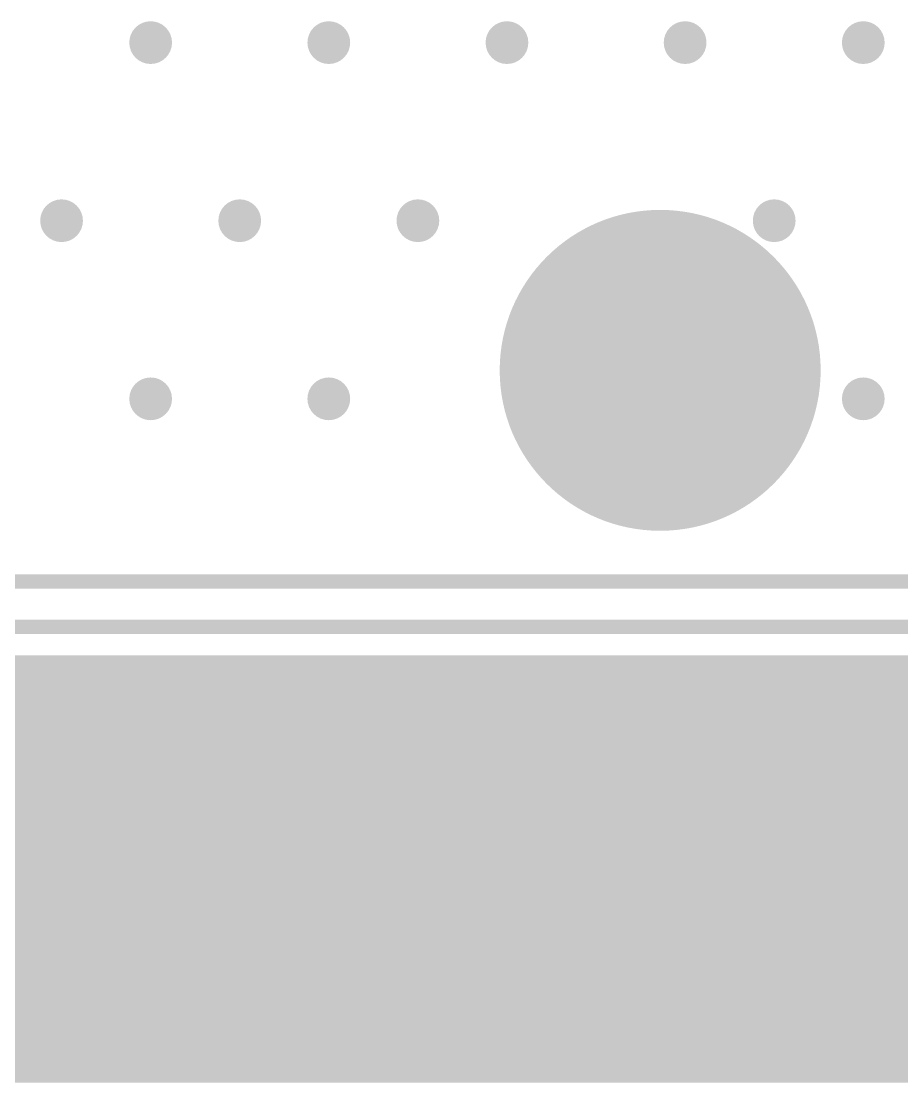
# Model space of a CAD drawing. Header units: inches. Extents: x -3 to 191, y -18 to 93.
# Drawn here: x 87.03 to 99.39, y -3 to 11.9 of the extents above; entities that cross this region are included whole.
import ezdxf

# ---------------------------------------------------------------- set-up
doc = ezdxf.new("R2010")
doc.units = ezdxf.units.IN
for name, color, linetype in [('Bottom Layer', 5, 'Continuous'), ('Bottom Solder', 6, 'Continuous'), ('GND 1', 90, 'Continuous'), ('GND 2', 156, 'Continuous'), ('Mechanical 1', 6, 'Continuous'), ('Multi-Layer', 9, 'Continuous'), ('Pad Holes', 156, 'Continuous'), ('PWR', 16, 'Continuous'), ('Signal L4', 76, 'Continuous'), ('Top Layer', 1, 'Continuous'), ('Top Solder', 216, 'Continuous'), ('Via Holes', 16, 'Continuous')]:
    doc.layers.add(name, color=color, linetype=linetype)

msp = doc.modelspace()

# ---------------------------------------------------------------- hatches: boundary and pattern name
at = {"layer": 'Bottom Layer'}
h = msp.add_hatch(color=5, dxfattribs=at)
edge = h.paths.add_edge_path()
edge.add_arc((88.85, 11.6), 0.3, 0, 360)
h = msp.add_hatch(color=5, dxfattribs=at)
edge = h.paths.add_edge_path()
edge.add_arc((91.35, 11.6), 0.3, 0, 360)
h = msp.add_hatch(color=5, dxfattribs=at)
edge = h.paths.add_edge_path()
edge.add_arc((93.85, 11.6), 0.3, 0, 360)
h = msp.add_hatch(color=5, dxfattribs=at)
edge = h.paths.add_edge_path()
edge.add_arc((96.35, 11.6), 0.3, 0, 360)
h = msp.add_hatch(color=5, dxfattribs=at)
edge = h.paths.add_edge_path()
edge.add_arc((98.85, 11.6), 0.3, 0, 360)
h = msp.add_hatch(color=5, dxfattribs=at)
edge = h.paths.add_edge_path()
edge.add_arc((87.6, 9.1), 0.3, 0, 360)
h = msp.add_hatch(color=5, dxfattribs=at)
edge = h.paths.add_edge_path()
edge.add_arc((90.1, 9.1), 0.3, 0, 360)
h = msp.add_hatch(color=5, dxfattribs=at)
edge = h.paths.add_edge_path()
edge.add_arc((92.6, 9.1), 0.3, 0, 360)
h = msp.add_hatch(color=5, dxfattribs=at)
edge = h.paths.add_edge_path()
edge.add_arc((97.6, 9.1), 0.3, 0, 360)
h = msp.add_hatch(color=5, dxfattribs=at)
edge = h.paths.add_edge_path()
edge.add_arc((96, 7), 2.15, 0, 360)
h = msp.add_hatch(color=5, dxfattribs=at)
edge = h.paths.add_edge_path()
edge.add_arc((96, 8.8), 0.3, 0, 360)
h = msp.add_hatch(color=5, dxfattribs=at)
edge = h.paths.add_edge_path()
edge.add_arc((95.1, 8.559), 0.3, 0, 360)
h = msp.add_hatch(color=5, dxfattribs=at)
edge = h.paths.add_edge_path()
edge.add_arc((96.9, 8.559), 0.3, 0, 360)
h = msp.add_hatch(color=5, dxfattribs=at)
edge = h.paths.add_edge_path()
edge.add_arc((94.441, 7.9), 0.3, 0, 360)
h = msp.add_hatch(color=5, dxfattribs=at)
edge = h.paths.add_edge_path()
edge.add_arc((97.559, 7.9), 0.3, 0, 360)
h = msp.add_hatch(color=5, dxfattribs=at)
edge = h.paths.add_edge_path()
edge.add_arc((94.2, 7), 0.3, 0, 360)
h = msp.add_hatch(color=5, dxfattribs=at)
edge = h.paths.add_edge_path()
edge.add_arc((97.8, 7), 0.3, 0, 360)
h = msp.add_hatch(color=5, dxfattribs=at)
edge = h.paths.add_edge_path()
edge.add_arc((88.85, 6.6), 0.3, 0, 360)
h = msp.add_hatch(color=5, dxfattribs=at)
edge = h.paths.add_edge_path()
edge.add_arc((91.35, 6.6), 0.3, 0, 360)
h = msp.add_hatch(color=5, dxfattribs=at)
edge = h.paths.add_edge_path()
edge.add_arc((98.85, 6.6), 0.3, 0, 360)
h = msp.add_hatch(color=5, dxfattribs=at)
edge = h.paths.add_edge_path()
edge.add_arc((94.441, 6.1), 0.3, 0, 360)
h = msp.add_hatch(color=5, dxfattribs=at)
edge = h.paths.add_edge_path()
edge.add_arc((97.559, 6.1), 0.3, 0, 360)
h = msp.add_hatch(color=5, dxfattribs=at)
edge = h.paths.add_edge_path()
edge.add_arc((95.1, 5.441), 0.3, 0, 360)
h = msp.add_hatch(color=5, dxfattribs=at)
edge = h.paths.add_edge_path()
edge.add_arc((96.9, 5.441), 0.3, 0, 360)
h = msp.add_hatch(color=5, dxfattribs=at)
edge = h.paths.add_edge_path()
edge.add_arc((96, 5.2), 0.3, 0, 360)
msp.add_hatch(color=5, dxfattribs=at).paths.add_polyline_path([(187.741, 2.5), (187.741, 2.279), (187.655, 1.846), (187.486, 1.438), (187.241, 1.071), (186.929, 0.759), (186.562, 0.514), (186.154, 0.345), (185.721, 0.259), (2.279, 0.259), (1.846, 0.345), (1.438, 0.514), (1.071, 0.759), (0.759, 1.071), (0.514, 1.438), (0.345, 1.846), (0.259, 2.279), (0.259, 2.5), (0.259, 3), (187.741, 3)])
h = msp.add_hatch(color=5, dxfattribs=at)
edge = h.paths.add_edge_path()
edge.add_arc((89.6, 2.1), 0.3, 0, 360)
h = msp.add_hatch(color=5, dxfattribs=at)
edge = h.paths.add_edge_path()
edge.add_arc((92.6, 2.1), 0.3, 0, 360)
h = msp.add_hatch(color=5, dxfattribs=at)
edge = h.paths.add_edge_path()
edge.add_arc((95.6, 2.1), 0.3, 0, 360)
h = msp.add_hatch(color=5, dxfattribs=at)
edge = h.paths.add_edge_path()
edge.add_arc((98.6, 2.1), 0.3, 0, 360)
h = msp.add_hatch(color=5, dxfattribs=at)
edge = h.paths.add_edge_path()
edge.add_arc((89.6, 0.9), 0.3, 0, 360)
h = msp.add_hatch(color=5, dxfattribs=at)
edge = h.paths.add_edge_path()
edge.add_arc((92.6, 0.9), 0.3, 0, 360)
h = msp.add_hatch(color=5, dxfattribs=at)
edge = h.paths.add_edge_path()
edge.add_arc((95.6, 0.9), 0.3, 0, 360)
h = msp.add_hatch(color=5, dxfattribs=at)
edge = h.paths.add_edge_path()
edge.add_arc((98.6, 0.9), 0.3, 0, 360)
at = {"layer": 'Bottom Solder'}
h = msp.add_hatch(color=6, dxfattribs=at)
edge = h.paths.add_edge_path()
edge.add_arc((96, 7), 2.252, 0, 360)
at = {"layer": 'GND 1'}
h = msp.add_hatch(color=90, dxfattribs=at)
edge = h.paths.add_edge_path()
edge.add_arc((88.85, 11.6), 0.3, 0, 360)
h = msp.add_hatch(color=90, dxfattribs=at)
edge = h.paths.add_edge_path()
edge.add_arc((91.35, 11.6), 0.3, 0, 360)
h = msp.add_hatch(color=90, dxfattribs=at)
edge = h.paths.add_edge_path()
edge.add_arc((93.85, 11.6), 0.3, 0, 360)
h = msp.add_hatch(color=90, dxfattribs=at)
edge = h.paths.add_edge_path()
edge.add_arc((96.35, 11.6), 0.3, 0, 360)
h = msp.add_hatch(color=90, dxfattribs=at)
edge = h.paths.add_edge_path()
edge.add_arc((98.85, 11.6), 0.3, 0, 360)
h = msp.add_hatch(color=90, dxfattribs=at)
edge = h.paths.add_edge_path()
edge.add_arc((87.6, 9.1), 0.3, 0, 360)
h = msp.add_hatch(color=90, dxfattribs=at)
edge = h.paths.add_edge_path()
edge.add_arc((90.1, 9.1), 0.3, 0, 360)
h = msp.add_hatch(color=90, dxfattribs=at)
edge = h.paths.add_edge_path()
edge.add_arc((92.6, 9.1), 0.3, 0, 360)
h = msp.add_hatch(color=90, dxfattribs=at)
edge = h.paths.add_edge_path()
edge.add_arc((97.6, 9.1), 0.3, 0, 360)
h = msp.add_hatch(color=90, dxfattribs=at)
edge = h.paths.add_edge_path()
edge.add_arc((96, 7), 2.15, 0, 360)
h = msp.add_hatch(color=90, dxfattribs=at)
edge = h.paths.add_edge_path()
edge.add_arc((96, 8.8), 0.3, 0, 360)
h = msp.add_hatch(color=90, dxfattribs=at)
edge = h.paths.add_edge_path()
edge.add_arc((95.1, 8.559), 0.3, 0, 360)
h = msp.add_hatch(color=90, dxfattribs=at)
edge = h.paths.add_edge_path()
edge.add_arc((96.9, 8.559), 0.3, 0, 360)
h = msp.add_hatch(color=90, dxfattribs=at)
edge = h.paths.add_edge_path()
edge.add_arc((94.441, 7.9), 0.3, 0, 360)
h = msp.add_hatch(color=90, dxfattribs=at)
edge = h.paths.add_edge_path()
edge.add_arc((97.559, 7.9), 0.3, 0, 360)
h = msp.add_hatch(color=90, dxfattribs=at)
edge = h.paths.add_edge_path()
edge.add_arc((94.2, 7), 0.3, 0, 360)
h = msp.add_hatch(color=90, dxfattribs=at)
edge = h.paths.add_edge_path()
edge.add_arc((97.8, 7), 0.3, 0, 360)
h = msp.add_hatch(color=90, dxfattribs=at)
edge = h.paths.add_edge_path()
edge.add_arc((88.85, 6.6), 0.3, 0, 360)
h = msp.add_hatch(color=90, dxfattribs=at)
edge = h.paths.add_edge_path()
edge.add_arc((91.35, 6.6), 0.3, 0, 360)
h = msp.add_hatch(color=90, dxfattribs=at)
edge = h.paths.add_edge_path()
edge.add_arc((98.85, 6.6), 0.3, 0, 360)
h = msp.add_hatch(color=90, dxfattribs=at)
edge = h.paths.add_edge_path()
edge.add_arc((94.441, 6.1), 0.3, 0, 360)
h = msp.add_hatch(color=90, dxfattribs=at)
edge = h.paths.add_edge_path()
edge.add_arc((97.559, 6.1), 0.3, 0, 360)
h = msp.add_hatch(color=90, dxfattribs=at)
edge = h.paths.add_edge_path()
edge.add_arc((95.1, 5.441), 0.3, 0, 360)
h = msp.add_hatch(color=90, dxfattribs=at)
edge = h.paths.add_edge_path()
edge.add_arc((96.9, 5.441), 0.3, 0, 360)
h = msp.add_hatch(color=90, dxfattribs=at)
edge = h.paths.add_edge_path()
edge.add_arc((96, 5.2), 0.3, 0, 360)
h = msp.add_hatch(color=90, dxfattribs=at)
edge = h.paths.add_edge_path()
edge.add_arc((89.6, 2.1), 0.3, 0, 360)
h = msp.add_hatch(color=90, dxfattribs=at)
edge = h.paths.add_edge_path()
edge.add_arc((92.6, 2.1), 0.3, 0, 360)
h = msp.add_hatch(color=90, dxfattribs=at)
edge = h.paths.add_edge_path()
edge.add_arc((95.6, 2.1), 0.3, 0, 360)
h = msp.add_hatch(color=90, dxfattribs=at)
edge = h.paths.add_edge_path()
edge.add_arc((98.6, 2.1), 0.3, 0, 360)
h = msp.add_hatch(color=90, dxfattribs=at)
edge = h.paths.add_edge_path()
edge.add_arc((89.6, 0.9), 0.3, 0, 360)
h = msp.add_hatch(color=90, dxfattribs=at)
edge = h.paths.add_edge_path()
edge.add_arc((92.6, 0.9), 0.3, 0, 360)
h = msp.add_hatch(color=90, dxfattribs=at)
edge = h.paths.add_edge_path()
edge.add_arc((95.6, 0.9), 0.3, 0, 360)
h = msp.add_hatch(color=90, dxfattribs=at)
edge = h.paths.add_edge_path()
edge.add_arc((98.6, 0.9), 0.3, 0, 360)
at = {"layer": 'GND 2'}
h = msp.add_hatch(color=156, dxfattribs=at)
edge = h.paths.add_edge_path()
edge.add_arc((88.85, 11.6), 0.3, 0, 360)
h = msp.add_hatch(color=156, dxfattribs=at)
edge = h.paths.add_edge_path()
edge.add_arc((91.35, 11.6), 0.3, 0, 360)
h = msp.add_hatch(color=156, dxfattribs=at)
edge = h.paths.add_edge_path()
edge.add_arc((93.85, 11.6), 0.3, 0, 360)
h = msp.add_hatch(color=156, dxfattribs=at)
edge = h.paths.add_edge_path()
edge.add_arc((96.35, 11.6), 0.3, 0, 360)
h = msp.add_hatch(color=156, dxfattribs=at)
edge = h.paths.add_edge_path()
edge.add_arc((98.85, 11.6), 0.3, 0, 360)
h = msp.add_hatch(color=156, dxfattribs=at)
edge = h.paths.add_edge_path()
edge.add_arc((87.6, 9.1), 0.3, 0, 360)
h = msp.add_hatch(color=156, dxfattribs=at)
edge = h.paths.add_edge_path()
edge.add_arc((90.1, 9.1), 0.3, 0, 360)
h = msp.add_hatch(color=156, dxfattribs=at)
edge = h.paths.add_edge_path()
edge.add_arc((92.6, 9.1), 0.3, 0, 360)
h = msp.add_hatch(color=156, dxfattribs=at)
edge = h.paths.add_edge_path()
edge.add_arc((97.6, 9.1), 0.3, 0, 360)
h = msp.add_hatch(color=156, dxfattribs=at)
edge = h.paths.add_edge_path()
edge.add_arc((96, 7), 2.15, 0, 360)
h = msp.add_hatch(color=156, dxfattribs=at)
edge = h.paths.add_edge_path()
edge.add_arc((96, 8.8), 0.3, 0, 360)
h = msp.add_hatch(color=156, dxfattribs=at)
edge = h.paths.add_edge_path()
edge.add_arc((95.1, 8.559), 0.3, 0, 360)
h = msp.add_hatch(color=156, dxfattribs=at)
edge = h.paths.add_edge_path()
edge.add_arc((96.9, 8.559), 0.3, 0, 360)
h = msp.add_hatch(color=156, dxfattribs=at)
edge = h.paths.add_edge_path()
edge.add_arc((94.441, 7.9), 0.3, 0, 360)
h = msp.add_hatch(color=156, dxfattribs=at)
edge = h.paths.add_edge_path()
edge.add_arc((97.559, 7.9), 0.3, 0, 360)
h = msp.add_hatch(color=156, dxfattribs=at)
edge = h.paths.add_edge_path()
edge.add_arc((94.2, 7), 0.3, 0, 360)
h = msp.add_hatch(color=156, dxfattribs=at)
edge = h.paths.add_edge_path()
edge.add_arc((97.8, 7), 0.3, 0, 360)
h = msp.add_hatch(color=156, dxfattribs=at)
edge = h.paths.add_edge_path()
edge.add_arc((88.85, 6.6), 0.3, 0, 360)
h = msp.add_hatch(color=156, dxfattribs=at)
edge = h.paths.add_edge_path()
edge.add_arc((91.35, 6.6), 0.3, 0, 360)
h = msp.add_hatch(color=156, dxfattribs=at)
edge = h.paths.add_edge_path()
edge.add_arc((98.85, 6.6), 0.3, 0, 360)
h = msp.add_hatch(color=156, dxfattribs=at)
edge = h.paths.add_edge_path()
edge.add_arc((94.441, 6.1), 0.3, 0, 360)
h = msp.add_hatch(color=156, dxfattribs=at)
edge = h.paths.add_edge_path()
edge.add_arc((97.559, 6.1), 0.3, 0, 360)
h = msp.add_hatch(color=156, dxfattribs=at)
edge = h.paths.add_edge_path()
edge.add_arc((95.1, 5.441), 0.3, 0, 360)
h = msp.add_hatch(color=156, dxfattribs=at)
edge = h.paths.add_edge_path()
edge.add_arc((96.9, 5.441), 0.3, 0, 360)
h = msp.add_hatch(color=156, dxfattribs=at)
edge = h.paths.add_edge_path()
edge.add_arc((96, 5.2), 0.3, 0, 360)
h = msp.add_hatch(color=156, dxfattribs=at)
edge = h.paths.add_edge_path()
edge.add_arc((89.6, 2.1), 0.3, 0, 360)
h = msp.add_hatch(color=156, dxfattribs=at)
edge = h.paths.add_edge_path()
edge.add_arc((92.6, 2.1), 0.3, 0, 360)
h = msp.add_hatch(color=156, dxfattribs=at)
edge = h.paths.add_edge_path()
edge.add_arc((95.6, 2.1), 0.3, 0, 360)
h = msp.add_hatch(color=156, dxfattribs=at)
edge = h.paths.add_edge_path()
edge.add_arc((98.6, 2.1), 0.3, 0, 360)
h = msp.add_hatch(color=156, dxfattribs=at)
edge = h.paths.add_edge_path()
edge.add_arc((89.6, 0.9), 0.3, 0, 360)
h = msp.add_hatch(color=156, dxfattribs=at)
edge = h.paths.add_edge_path()
edge.add_arc((92.6, 0.9), 0.3, 0, 360)
h = msp.add_hatch(color=156, dxfattribs=at)
edge = h.paths.add_edge_path()
edge.add_arc((95.6, 0.9), 0.3, 0, 360)
h = msp.add_hatch(color=156, dxfattribs=at)
edge = h.paths.add_edge_path()
edge.add_arc((98.6, 0.9), 0.3, 0, 360)
at = {"layer": 'Multi-Layer'}
h = msp.add_hatch(color=9, dxfattribs=at)
edge = h.paths.add_edge_path()
edge.add_arc((96, 7), 2.15, 0, 360)
at = {"layer": 'Pad Holes'}
h = msp.add_hatch(color=7, dxfattribs=at)
edge = h.paths.add_edge_path()
edge.add_arc((96, 7), 1.5, 0, 360)
at = {"layer": 'PWR'}
h = msp.add_hatch(color=16, dxfattribs=at)
edge = h.paths.add_edge_path()
edge.add_arc((88.85, 11.6), 0.3, 0, 360)
h = msp.add_hatch(color=16, dxfattribs=at)
edge = h.paths.add_edge_path()
edge.add_arc((91.35, 11.6), 0.3, 0, 360)
h = msp.add_hatch(color=16, dxfattribs=at)
edge = h.paths.add_edge_path()
edge.add_arc((93.85, 11.6), 0.3, 0, 360)
h = msp.add_hatch(color=16, dxfattribs=at)
edge = h.paths.add_edge_path()
edge.add_arc((96.35, 11.6), 0.3, 0, 360)
h = msp.add_hatch(color=16, dxfattribs=at)
edge = h.paths.add_edge_path()
edge.add_arc((98.85, 11.6), 0.3, 0, 360)
h = msp.add_hatch(color=16, dxfattribs=at)
edge = h.paths.add_edge_path()
edge.add_arc((87.6, 9.1), 0.3, 0, 360)
h = msp.add_hatch(color=16, dxfattribs=at)
edge = h.paths.add_edge_path()
edge.add_arc((90.1, 9.1), 0.3, 0, 360)
h = msp.add_hatch(color=16, dxfattribs=at)
edge = h.paths.add_edge_path()
edge.add_arc((92.6, 9.1), 0.3, 0, 360)
h = msp.add_hatch(color=16, dxfattribs=at)
edge = h.paths.add_edge_path()
edge.add_arc((97.6, 9.1), 0.3, 0, 360)
h = msp.add_hatch(color=16, dxfattribs=at)
edge = h.paths.add_edge_path()
edge.add_arc((96, 7), 2.15, 0, 360)
h = msp.add_hatch(color=16, dxfattribs=at)
edge = h.paths.add_edge_path()
edge.add_arc((96, 8.8), 0.3, 0, 360)
h = msp.add_hatch(color=16, dxfattribs=at)
edge = h.paths.add_edge_path()
edge.add_arc((95.1, 8.559), 0.3, 0, 360)
h = msp.add_hatch(color=16, dxfattribs=at)
edge = h.paths.add_edge_path()
edge.add_arc((96.9, 8.559), 0.3, 0, 360)
h = msp.add_hatch(color=16, dxfattribs=at)
edge = h.paths.add_edge_path()
edge.add_arc((94.441, 7.9), 0.3, 0, 360)
h = msp.add_hatch(color=16, dxfattribs=at)
edge = h.paths.add_edge_path()
edge.add_arc((97.559, 7.9), 0.3, 0, 360)
h = msp.add_hatch(color=16, dxfattribs=at)
edge = h.paths.add_edge_path()
edge.add_arc((94.2, 7), 0.3, 0, 360)
h = msp.add_hatch(color=16, dxfattribs=at)
edge = h.paths.add_edge_path()
edge.add_arc((97.8, 7), 0.3, 0, 360)
h = msp.add_hatch(color=16, dxfattribs=at)
edge = h.paths.add_edge_path()
edge.add_arc((88.85, 6.6), 0.3, 0, 360)
h = msp.add_hatch(color=16, dxfattribs=at)
edge = h.paths.add_edge_path()
edge.add_arc((91.35, 6.6), 0.3, 0, 360)
h = msp.add_hatch(color=16, dxfattribs=at)
edge = h.paths.add_edge_path()
edge.add_arc((98.85, 6.6), 0.3, 0, 360)
h = msp.add_hatch(color=16, dxfattribs=at)
edge = h.paths.add_edge_path()
edge.add_arc((94.441, 6.1), 0.3, 0, 360)
h = msp.add_hatch(color=16, dxfattribs=at)
edge = h.paths.add_edge_path()
edge.add_arc((97.559, 6.1), 0.3, 0, 360)
h = msp.add_hatch(color=16, dxfattribs=at)
edge = h.paths.add_edge_path()
edge.add_arc((95.1, 5.441), 0.3, 0, 360)
h = msp.add_hatch(color=16, dxfattribs=at)
edge = h.paths.add_edge_path()
edge.add_arc((96.9, 5.441), 0.3, 0, 360)
h = msp.add_hatch(color=16, dxfattribs=at)
edge = h.paths.add_edge_path()
edge.add_arc((96, 5.2), 0.3, 0, 360)
h = msp.add_hatch(color=16, dxfattribs=at)
edge = h.paths.add_edge_path()
edge.add_arc((89.6, 2.1), 0.3, 0, 360)
h = msp.add_hatch(color=16, dxfattribs=at)
edge = h.paths.add_edge_path()
edge.add_arc((92.6, 2.1), 0.3, 0, 360)
h = msp.add_hatch(color=16, dxfattribs=at)
edge = h.paths.add_edge_path()
edge.add_arc((95.6, 2.1), 0.3, 0, 360)
h = msp.add_hatch(color=16, dxfattribs=at)
edge = h.paths.add_edge_path()
edge.add_arc((98.6, 2.1), 0.3, 0, 360)
h = msp.add_hatch(color=16, dxfattribs=at)
edge = h.paths.add_edge_path()
edge.add_arc((89.6, 0.9), 0.3, 0, 360)
h = msp.add_hatch(color=16, dxfattribs=at)
edge = h.paths.add_edge_path()
edge.add_arc((92.6, 0.9), 0.3, 0, 360)
h = msp.add_hatch(color=16, dxfattribs=at)
edge = h.paths.add_edge_path()
edge.add_arc((95.6, 0.9), 0.3, 0, 360)
h = msp.add_hatch(color=16, dxfattribs=at)
edge = h.paths.add_edge_path()
edge.add_arc((98.6, 0.9), 0.3, 0, 360)
at = {"layer": 'Signal L4'}
h = msp.add_hatch(color=76, dxfattribs=at)
edge = h.paths.add_edge_path()
edge.add_arc((88.85, 11.6), 0.3, 0, 360)
h = msp.add_hatch(color=76, dxfattribs=at)
edge = h.paths.add_edge_path()
edge.add_arc((91.35, 11.6), 0.3, 0, 360)
h = msp.add_hatch(color=76, dxfattribs=at)
edge = h.paths.add_edge_path()
edge.add_arc((93.85, 11.6), 0.3, 0, 360)
h = msp.add_hatch(color=76, dxfattribs=at)
edge = h.paths.add_edge_path()
edge.add_arc((96.35, 11.6), 0.3, 0, 360)
h = msp.add_hatch(color=76, dxfattribs=at)
edge = h.paths.add_edge_path()
edge.add_arc((98.85, 11.6), 0.3, 0, 360)
h = msp.add_hatch(color=76, dxfattribs=at)
edge = h.paths.add_edge_path()
edge.add_arc((87.6, 9.1), 0.3, 0, 360)
h = msp.add_hatch(color=76, dxfattribs=at)
edge = h.paths.add_edge_path()
edge.add_arc((90.1, 9.1), 0.3, 0, 360)
h = msp.add_hatch(color=76, dxfattribs=at)
edge = h.paths.add_edge_path()
edge.add_arc((92.6, 9.1), 0.3, 0, 360)
h = msp.add_hatch(color=76, dxfattribs=at)
edge = h.paths.add_edge_path()
edge.add_arc((97.6, 9.1), 0.3, 0, 360)
h = msp.add_hatch(color=76, dxfattribs=at)
edge = h.paths.add_edge_path()
edge.add_arc((96, 7), 2.15, 0, 360)
h = msp.add_hatch(color=76, dxfattribs=at)
edge = h.paths.add_edge_path()
edge.add_arc((96, 8.8), 0.3, 0, 360)
h = msp.add_hatch(color=76, dxfattribs=at)
edge = h.paths.add_edge_path()
edge.add_arc((95.1, 8.559), 0.3, 0, 360)
h = msp.add_hatch(color=76, dxfattribs=at)
edge = h.paths.add_edge_path()
edge.add_arc((96.9, 8.559), 0.3, 0, 360)
h = msp.add_hatch(color=76, dxfattribs=at)
edge = h.paths.add_edge_path()
edge.add_arc((94.441, 7.9), 0.3, 0, 360)
h = msp.add_hatch(color=76, dxfattribs=at)
edge = h.paths.add_edge_path()
edge.add_arc((97.559, 7.9), 0.3, 0, 360)
h = msp.add_hatch(color=76, dxfattribs=at)
edge = h.paths.add_edge_path()
edge.add_arc((94.2, 7), 0.3, 0, 360)
h = msp.add_hatch(color=76, dxfattribs=at)
edge = h.paths.add_edge_path()
edge.add_arc((97.8, 7), 0.3, 0, 360)
h = msp.add_hatch(color=76, dxfattribs=at)
edge = h.paths.add_edge_path()
edge.add_arc((88.85, 6.6), 0.3, 0, 360)
h = msp.add_hatch(color=76, dxfattribs=at)
edge = h.paths.add_edge_path()
edge.add_arc((91.35, 6.6), 0.3, 0, 360)
h = msp.add_hatch(color=76, dxfattribs=at)
edge = h.paths.add_edge_path()
edge.add_arc((98.85, 6.6), 0.3, 0, 360)
h = msp.add_hatch(color=76, dxfattribs=at)
edge = h.paths.add_edge_path()
edge.add_arc((94.441, 6.1), 0.3, 0, 360)
h = msp.add_hatch(color=76, dxfattribs=at)
edge = h.paths.add_edge_path()
edge.add_arc((97.559, 6.1), 0.3, 0, 360)
h = msp.add_hatch(color=76, dxfattribs=at)
edge = h.paths.add_edge_path()
edge.add_arc((95.1, 5.441), 0.3, 0, 360)
h = msp.add_hatch(color=76, dxfattribs=at)
edge = h.paths.add_edge_path()
edge.add_arc((96.9, 5.441), 0.3, 0, 360)
h = msp.add_hatch(color=76, dxfattribs=at)
edge = h.paths.add_edge_path()
edge.add_arc((96, 5.2), 0.3, 0, 360)
h = msp.add_hatch(color=76, dxfattribs=at)
edge = h.paths.add_edge_path()
edge.add_arc((89.6, 2.1), 0.3, 0, 360)
h = msp.add_hatch(color=76, dxfattribs=at)
edge = h.paths.add_edge_path()
edge.add_arc((92.6, 2.1), 0.3, 0, 360)
h = msp.add_hatch(color=76, dxfattribs=at)
edge = h.paths.add_edge_path()
edge.add_arc((95.6, 2.1), 0.3, 0, 360)
h = msp.add_hatch(color=76, dxfattribs=at)
edge = h.paths.add_edge_path()
edge.add_arc((98.6, 2.1), 0.3, 0, 360)
h = msp.add_hatch(color=76, dxfattribs=at)
edge = h.paths.add_edge_path()
edge.add_arc((89.6, 0.9), 0.3, 0, 360)
h = msp.add_hatch(color=76, dxfattribs=at)
edge = h.paths.add_edge_path()
edge.add_arc((92.6, 0.9), 0.3, 0, 360)
h = msp.add_hatch(color=76, dxfattribs=at)
edge = h.paths.add_edge_path()
edge.add_arc((95.6, 0.9), 0.3, 0, 360)
h = msp.add_hatch(color=76, dxfattribs=at)
edge = h.paths.add_edge_path()
edge.add_arc((98.6, 0.9), 0.3, 0, 360)
at = {"layer": 'Top Layer'}
h = msp.add_hatch(color=1, dxfattribs=at)
edge = h.paths.add_edge_path()
edge.add_arc((88.85, 11.6), 0.3, 0, 360)
h = msp.add_hatch(color=1, dxfattribs=at)
edge = h.paths.add_edge_path()
edge.add_arc((91.35, 11.6), 0.3, 0, 360)
h = msp.add_hatch(color=1, dxfattribs=at)
edge = h.paths.add_edge_path()
edge.add_arc((93.85, 11.6), 0.3, 0, 360)
h = msp.add_hatch(color=1, dxfattribs=at)
edge = h.paths.add_edge_path()
edge.add_arc((96.35, 11.6), 0.3, 0, 360)
h = msp.add_hatch(color=1, dxfattribs=at)
edge = h.paths.add_edge_path()
edge.add_arc((98.85, 11.6), 0.3, 0, 360)
h = msp.add_hatch(color=1, dxfattribs=at)
edge = h.paths.add_edge_path()
edge.add_arc((87.6, 9.1), 0.3, 0, 360)
h = msp.add_hatch(color=1, dxfattribs=at)
edge = h.paths.add_edge_path()
edge.add_arc((90.1, 9.1), 0.3, 0, 360)
h = msp.add_hatch(color=1, dxfattribs=at)
edge = h.paths.add_edge_path()
edge.add_arc((92.6, 9.1), 0.3, 0, 360)
h = msp.add_hatch(color=1, dxfattribs=at)
edge = h.paths.add_edge_path()
edge.add_arc((97.6, 9.1), 0.3, 0, 360)
h = msp.add_hatch(color=1, dxfattribs=at)
edge = h.paths.add_edge_path()
edge.add_arc((96, 7), 2.15, 0, 360)
h = msp.add_hatch(color=1, dxfattribs=at)
edge = h.paths.add_edge_path()
edge.add_arc((96, 8.8), 0.3, 0, 360)
h = msp.add_hatch(color=1, dxfattribs=at)
edge = h.paths.add_edge_path()
edge.add_arc((95.1, 8.559), 0.3, 0, 360)
h = msp.add_hatch(color=1, dxfattribs=at)
edge = h.paths.add_edge_path()
edge.add_arc((96.9, 8.559), 0.3, 0, 360)
h = msp.add_hatch(color=1, dxfattribs=at)
edge = h.paths.add_edge_path()
edge.add_arc((94.441, 7.9), 0.3, 0, 360)
h = msp.add_hatch(color=1, dxfattribs=at)
edge = h.paths.add_edge_path()
edge.add_arc((97.559, 7.9), 0.3, 0, 360)
h = msp.add_hatch(color=1, dxfattribs=at)
edge = h.paths.add_edge_path()
edge.add_arc((94.2, 7), 0.3, 0, 360)
h = msp.add_hatch(color=1, dxfattribs=at)
edge = h.paths.add_edge_path()
edge.add_arc((97.8, 7), 0.3, 0, 360)
h = msp.add_hatch(color=1, dxfattribs=at)
edge = h.paths.add_edge_path()
edge.add_arc((88.85, 6.6), 0.3, 0, 360)
h = msp.add_hatch(color=1, dxfattribs=at)
edge = h.paths.add_edge_path()
edge.add_arc((91.35, 6.6), 0.3, 0, 360)
h = msp.add_hatch(color=1, dxfattribs=at)
edge = h.paths.add_edge_path()
edge.add_arc((98.85, 6.6), 0.3, 0, 360)
h = msp.add_hatch(color=1, dxfattribs=at)
edge = h.paths.add_edge_path()
edge.add_arc((94.441, 6.1), 0.3, 0, 360)
h = msp.add_hatch(color=1, dxfattribs=at)
edge = h.paths.add_edge_path()
edge.add_arc((97.559, 6.1), 0.3, 0, 360)
h = msp.add_hatch(color=1, dxfattribs=at)
edge = h.paths.add_edge_path()
edge.add_arc((95.1, 5.441), 0.3, 0, 360)
h = msp.add_hatch(color=1, dxfattribs=at)
edge = h.paths.add_edge_path()
edge.add_arc((96.9, 5.441), 0.3, 0, 360)
h = msp.add_hatch(color=1, dxfattribs=at)
edge = h.paths.add_edge_path()
edge.add_arc((96, 5.2), 0.3, 0, 360)
msp.add_hatch(color=1, dxfattribs=at).paths.add_polyline_path([(187.741, 2.5), (187.741, 2.279), (187.655, 1.846), (187.486, 1.438), (187.241, 1.071), (186.929, 0.759), (186.562, 0.514), (186.154, 0.345), (185.721, 0.259), (2.279, 0.259), (1.846, 0.345), (1.438, 0.514), (1.071, 0.759), (0.759, 1.071), (0.514, 1.438), (0.345, 1.846), (0.259, 2.279), (0.259, 2.5), (0.259, 3), (48.064, 3), (48.094, 2.994), (63.54, 2.994), (63.54, 2.994), (63.57, 3), (187.741, 3)])
h = msp.add_hatch(color=1, dxfattribs=at)
edge = h.paths.add_edge_path()
edge.add_arc((89.6, 2.1), 0.3, 0, 360)
h = msp.add_hatch(color=1, dxfattribs=at)
edge = h.paths.add_edge_path()
edge.add_arc((92.6, 2.1), 0.3, 0, 360)
h = msp.add_hatch(color=1, dxfattribs=at)
edge = h.paths.add_edge_path()
edge.add_arc((95.6, 2.1), 0.3, 0, 360)
h = msp.add_hatch(color=1, dxfattribs=at)
edge = h.paths.add_edge_path()
edge.add_arc((98.6, 2.1), 0.3, 0, 360)
h = msp.add_hatch(color=1, dxfattribs=at)
edge = h.paths.add_edge_path()
edge.add_arc((89.6, 0.9), 0.3, 0, 360)
h = msp.add_hatch(color=1, dxfattribs=at)
edge = h.paths.add_edge_path()
edge.add_arc((92.6, 0.9), 0.3, 0, 360)
h = msp.add_hatch(color=1, dxfattribs=at)
edge = h.paths.add_edge_path()
edge.add_arc((95.6, 0.9), 0.3, 0, 360)
h = msp.add_hatch(color=1, dxfattribs=at)
edge = h.paths.add_edge_path()
edge.add_arc((98.6, 0.9), 0.3, 0, 360)
at = {"layer": 'Top Solder'}
h = msp.add_hatch(color=216, dxfattribs=at)
edge = h.paths.add_edge_path()
edge.add_arc((96, 7), 2.252, 0, 360)
at = {"layer": 'Via Holes'}
h = msp.add_hatch(color=7, dxfattribs=at)
edge = h.paths.add_edge_path()
edge.add_arc((88.85, 11.6), 0.15, 0, 360)
h = msp.add_hatch(color=7, dxfattribs=at)
edge = h.paths.add_edge_path()
edge.add_arc((91.35, 11.6), 0.15, 0, 360)
h = msp.add_hatch(color=7, dxfattribs=at)
edge = h.paths.add_edge_path()
edge.add_arc((93.85, 11.6), 0.15, 0, 360)
h = msp.add_hatch(color=7, dxfattribs=at)
edge = h.paths.add_edge_path()
edge.add_arc((96.35, 11.6), 0.15, 0, 360)
h = msp.add_hatch(color=7, dxfattribs=at)
edge = h.paths.add_edge_path()
edge.add_arc((98.85, 11.6), 0.15, 0, 360)
h = msp.add_hatch(color=7, dxfattribs=at)
edge = h.paths.add_edge_path()
edge.add_arc((87.6, 9.1), 0.15, 0, 360)
h = msp.add_hatch(color=7, dxfattribs=at)
edge = h.paths.add_edge_path()
edge.add_arc((90.1, 9.1), 0.15, 0, 360)
h = msp.add_hatch(color=7, dxfattribs=at)
edge = h.paths.add_edge_path()
edge.add_arc((92.6, 9.1), 0.15, 0, 360)
h = msp.add_hatch(color=7, dxfattribs=at)
edge = h.paths.add_edge_path()
edge.add_arc((97.6, 9.1), 0.15, 0, 360)
h = msp.add_hatch(color=7, dxfattribs=at)
edge = h.paths.add_edge_path()
edge.add_arc((96, 8.8), 0.15, 0, 360)
h = msp.add_hatch(color=7, dxfattribs=at)
edge = h.paths.add_edge_path()
edge.add_arc((95.1, 8.559), 0.15, 0, 360)
h = msp.add_hatch(color=7, dxfattribs=at)
edge = h.paths.add_edge_path()
edge.add_arc((96.9, 8.559), 0.15, 0, 360)
h = msp.add_hatch(color=7, dxfattribs=at)
edge = h.paths.add_edge_path()
edge.add_arc((94.441, 7.9), 0.15, 0, 360)
h = msp.add_hatch(color=7, dxfattribs=at)
edge = h.paths.add_edge_path()
edge.add_arc((97.559, 7.9), 0.15, 0, 360)
h = msp.add_hatch(color=7, dxfattribs=at)
edge = h.paths.add_edge_path()
edge.add_arc((94.2, 7), 0.15, 0, 360)
h = msp.add_hatch(color=7, dxfattribs=at)
edge = h.paths.add_edge_path()
edge.add_arc((97.8, 7), 0.15, 0, 360)
h = msp.add_hatch(color=7, dxfattribs=at)
edge = h.paths.add_edge_path()
edge.add_arc((88.85, 6.6), 0.15, 0, 360)
h = msp.add_hatch(color=7, dxfattribs=at)
edge = h.paths.add_edge_path()
edge.add_arc((91.35, 6.6), 0.15, 0, 360)
h = msp.add_hatch(color=7, dxfattribs=at)
edge = h.paths.add_edge_path()
edge.add_arc((98.85, 6.6), 0.15, 0, 360)
h = msp.add_hatch(color=7, dxfattribs=at)
edge = h.paths.add_edge_path()
edge.add_arc((94.441, 6.1), 0.15, 0, 360)
h = msp.add_hatch(color=7, dxfattribs=at)
edge = h.paths.add_edge_path()
edge.add_arc((97.559, 6.1), 0.15, 0, 360)
h = msp.add_hatch(color=7, dxfattribs=at)
edge = h.paths.add_edge_path()
edge.add_arc((95.1, 5.441), 0.15, 0, 360)
h = msp.add_hatch(color=7, dxfattribs=at)
edge = h.paths.add_edge_path()
edge.add_arc((96.9, 5.441), 0.15, 0, 360)
h = msp.add_hatch(color=7, dxfattribs=at)
edge = h.paths.add_edge_path()
edge.add_arc((96, 5.2), 0.15, 0, 360)
h = msp.add_hatch(color=7, dxfattribs=at)
edge = h.paths.add_edge_path()
edge.add_arc((89.6, 2.1), 0.15, 0, 360)
h = msp.add_hatch(color=7, dxfattribs=at)
edge = h.paths.add_edge_path()
edge.add_arc((92.6, 2.1), 0.15, 0, 360)
h = msp.add_hatch(color=7, dxfattribs=at)
edge = h.paths.add_edge_path()
edge.add_arc((95.6, 2.1), 0.15, 0, 360)
h = msp.add_hatch(color=7, dxfattribs=at)
edge = h.paths.add_edge_path()
edge.add_arc((98.6, 2.1), 0.15, 0, 360)
h = msp.add_hatch(color=7, dxfattribs=at)
edge = h.paths.add_edge_path()
edge.add_arc((89.6, 0.9), 0.15, 0, 360)
h = msp.add_hatch(color=7, dxfattribs=at)
edge = h.paths.add_edge_path()
edge.add_arc((92.6, 0.9), 0.15, 0, 360)
h = msp.add_hatch(color=7, dxfattribs=at)
edge = h.paths.add_edge_path()
edge.add_arc((95.6, 0.9), 0.15, 0, 360)
h = msp.add_hatch(color=7, dxfattribs=at)
edge = h.paths.add_edge_path()
edge.add_arc((98.6, 0.9), 0.15, 0, 360)

# ---------------------------------------------------------------- linework, layer by layer
at = {"layer": 'Bottom Layer'}
for points in [[(44.536, 4.035, 0.2, 0.2, 0), (111.235, 4.035, 0.2, 0.2, 0)], [(43.2, 3.4, 0.2, 0.2, 0), (144.1, 3.4, 0.2, 0.2, 0)]]:
    msp.add_lwpolyline(points, format="xyseb", dxfattribs=at)
at = {"layer": 'Bottom Solder'}
msp.add_lwpolyline([(4.75, 0, 6, 6, 0), (183.003, 0, 6, 6, 0)], format="xyseb", dxfattribs=at)
at = {"layer": 'Mechanical 1'}
msp.add_lwpolyline([(2.5, 0, 0.254, 0.254, 0), (185.5, 0, 0.254, 0.254, 0)], format="xyseb", dxfattribs=at)
at = {"layer": 'Top Solder'}
msp.add_lwpolyline([(5, 0, 6, 6, 0), (183.003, 0, 6, 6, 0)], format="xyseb", dxfattribs=at)

doc.saveas('drawing.dxf')
